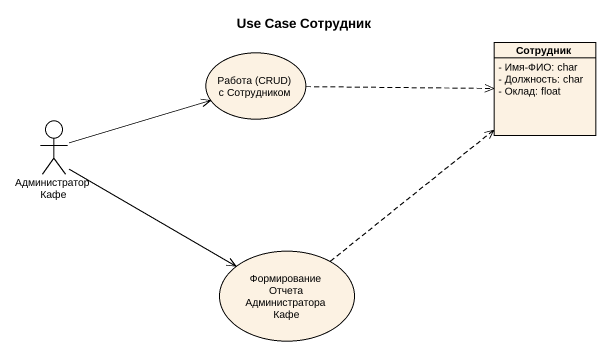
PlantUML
@startuml
title Use Case Сотрудник
allowmixing
hide circle
hide empty members
skinparam classAttributeIconSize 0
usecase "Работа (CRUD) с Сотрудником" as Работа_CRUD_с_Сотрудником
class Сотрудник {
  - Имя-ФИО: char
  - Должность: char
  - Оклад: float
}
actor "Администратор Кафе" as Администратор_Кафе
usecase "Формирование Отчета Администратора Кафе" as Формирование_Отчета
Работа_CRUD_с_Сотрудником .right.> Сотрудник
Администратор_Кафе -right-> Работа_CRUD_с_Сотрудником
Администратор_Кафе -right-> Формирование_Отчета
Формирование_Отчета .up.> Сотрудник
@enduml
